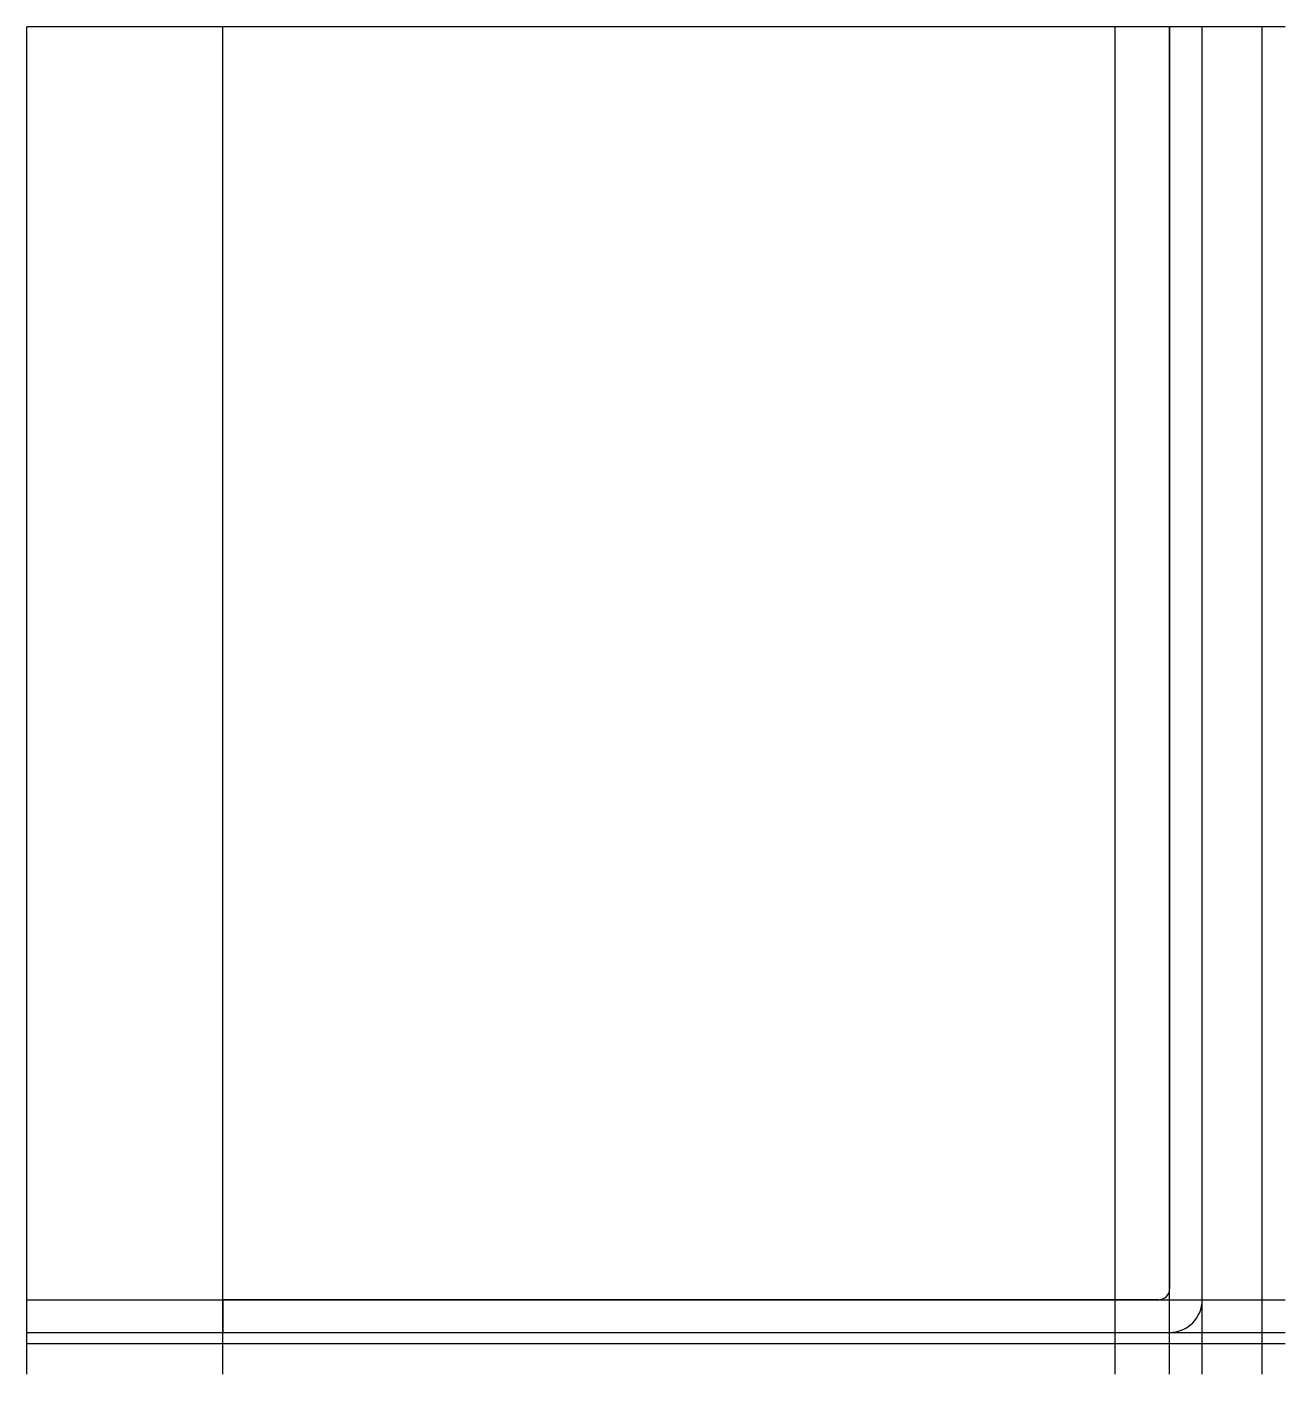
# Model space of a CAD drawing. Extents: x -100 to 16, y -8 to 116.
import ezdxf

# ---------------------------------------------------------------- set-up
doc = ezdxf.new("R2010")
doc.units = 0
doc.layers.get('0').update_dxf_attribs({"linetype": 'CONTINUOUS'})

msp = doc.modelspace()

# ---------------------------------------------------------------- linework, layer by layer
at = {"linetype": 'CONTINUOUS'}
for p, q in [((15.61, 116), (-100, 116)), ((-100, -7.83), (-100, 116)), ((-82, -7.83), (-82, 116)), ((0, -7.83), (0, 116)), ((5, -7.83), (5, 116)), ((8, 116), (5, 116)), ((5, 116), (5, 0)), ((8, -7.83), (8, 116)), ((8, -1), (8, 116)), ((13.49, 116), (13.49, -7.83)), ((-100, -1), (15.61, -1)), ((4, -1), (-82, -1)), ((-82, -1), (-82, -4)), ((-100, -4), (15.61, -4)), ((-82, -4), (5, -4)), ((15.61, -5.06), (-100, -5.06))]:
    msp.add_line(p, q, dxfattribs=at)
for centre, radius, end in [((4, 0), 1, 0), ((5, -1), 3, 360)]:
    msp.add_arc(centre, radius, 270, end, dxfattribs=at)

doc.saveas('drawing.dxf')
